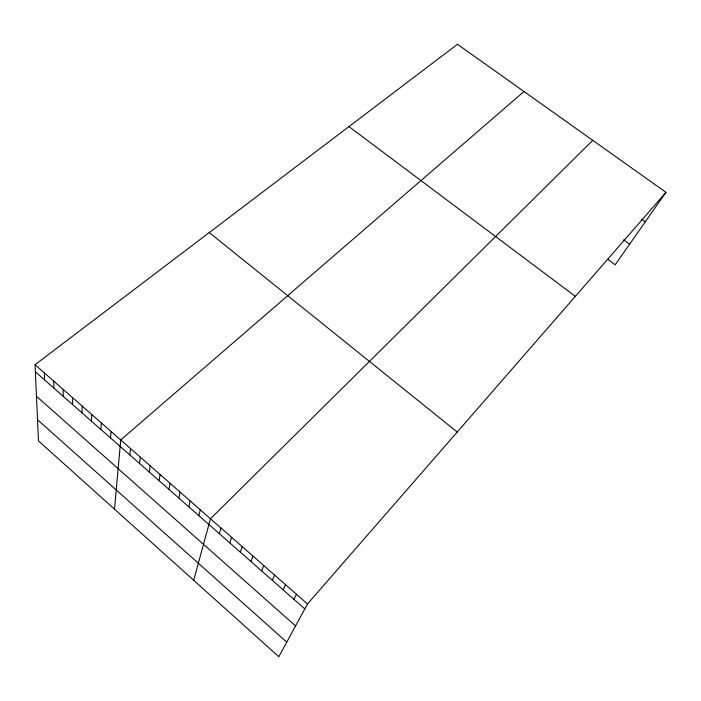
<?xml version="1.0" encoding="UTF-8"?>
<svg xmlns="http://www.w3.org/2000/svg" width="701" height="701" viewBox="0 0 701 701"><rect width="100%" height="100%" fill="white"/><g stroke="black" fill="none" stroke-linecap="round" stroke-linejoin="round"><path stroke-width="1.05" d="M72.571 404.547L72.641 397.739M81.991 412.836L82.166 406.098M91.454 421.161L91.735 414.493M100.97 429.538L101.347 422.94M110.53 437.95L111.012 431.43M114.482 509.154L120.73 439.956L524.006 91.533M129.808 454.905L130.491 448.535M139.517 463.449L140.314 457.148M149.278 472.036L150.18 465.815M159.083 480.667L160.1 474.524M168.95 489.351L170.063 483.278M178.86 498.069L180.087 492.084M188.823 506.841L190.164 500.926M198.839 515.647L200.293 509.82M193.678 580.262L210.475 518.758L592.739 140.34M219.334 533.68L221.017 528.019M229.814 542.907L231.628 537.334M240.355 552.186L242.283 546.692M250.958 561.51L253.008 556.112M261.613 570.886L263.786 565.576M272.33 580.314L274.626 575.092M283.099 589.795L285.526 584.669M293.929 599.32L296.488 594.29M665.95 192.328L307.511 603.964L278.832 656.723L38.476 440.911L35.05 364.722L457.464 44.277L665.95 192.328L615.171 264.785L607.697 259.282M641.748 219.282L645.279 221.823M623.61 239.838L629.594 244.193M348.967 126.592L575.363 296.365M209.257 232.574L457.227 432.035M35.05 364.722L307.511 603.964M35.365 371.81L304.821 608.906M36.47 396.284L295.568 625.923M37.521 419.724L286.762 642.134M44.373 372.914L44.601 379.933M53.749 381.151L53.881 388.091M63.178 389.423L63.204 396.302"/></g></svg>
